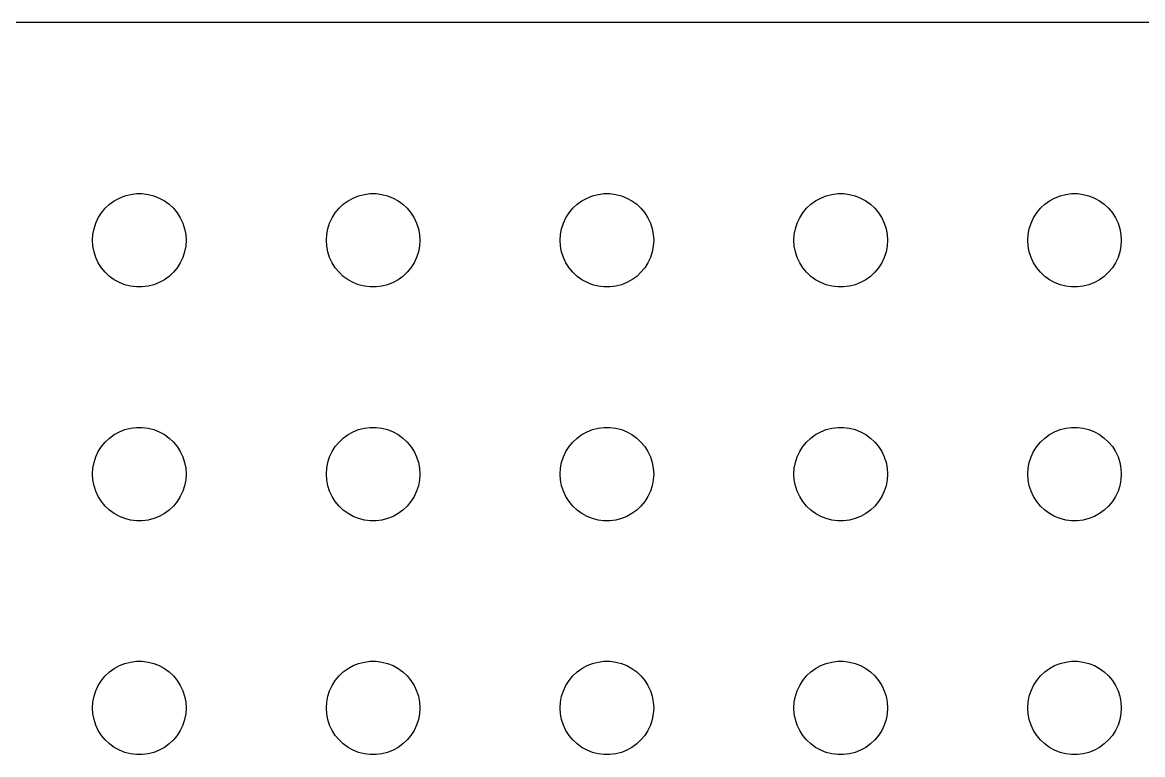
# Model space of a CAD drawing. Header units: metres. Extents: x -134 to 134, y 518 to 1078.
# Drawn here: x -3.75 to 32.18, y 826.5 to 849.99 of the extents above; entities that cross this region are included whole.
import ezdxf

# ---------------------------------------------------------------- set-up
doc = ezdxf.new("R2010")
doc.units = ezdxf.units.M

msp = doc.modelspace()

# ---------------------------------------------------------------- linework, layer by layer
for p, q in [((129.814, 849.99), (-129.814, 849.99)), ((-0.46352, 844.427), (-0.28107, 844.473)), ((-0.28107, 844.473), (-0.09418, 844.497)), ((-0.09418, 844.497), (0.09418, 844.497)), ((0.09418, 844.497), (0.28107, 844.473)), ((0.28107, 844.473), (0.46352, 844.427)), ((7.03647, 844.427), (7.21892, 844.473)), ((7.21892, 844.473), (7.40581, 844.497)), ((7.40581, 844.497), (7.59418, 844.497)), ((7.59418, 844.497), (7.78107, 844.473)), ((7.78107, 844.473), (7.96352, 844.427)), ((14.5365, 844.427), (14.7189, 844.473)), ((14.7189, 844.473), (14.9058, 844.497)), ((14.9058, 844.497), (15.0942, 844.497)), ((15.0942, 844.497), (15.2811, 844.473)), ((15.2811, 844.473), (15.4635, 844.427)), ((22.0365, 844.427), (22.2189, 844.473)), ((22.2189, 844.473), (22.4058, 844.497)), ((22.4058, 844.497), (22.5942, 844.497)), ((22.5942, 844.497), (22.7811, 844.473)), ((22.7811, 844.473), (22.9635, 844.427)), ((29.5365, 844.427), (29.7189, 844.473)), ((29.7189, 844.473), (29.9058, 844.497)), ((29.9058, 844.497), (30.0942, 844.497)), ((30.0942, 844.497), (30.2811, 844.473)), ((30.2811, 844.473), (30.4635, 844.427)), ((-1.09344, 844.027), (-0.95613, 844.156)), ((-0.95613, 844.156), (-0.80373, 844.266)), ((-0.80373, 844.266), (-0.63866, 844.357)), ((-0.63866, 844.357), (-0.46352, 844.427)), ((0.46352, 844.427), (0.63866, 844.357)), ((0.63866, 844.357), (0.80373, 844.266)), ((0.80373, 844.266), (0.95613, 844.156)), ((0.95613, 844.156), (1.09344, 844.027)), ((6.40654, 844.027), (6.54385, 844.156)), ((6.54385, 844.156), (6.69626, 844.266)), ((6.69626, 844.266), (6.86133, 844.357)), ((6.86133, 844.357), (7.03647, 844.427)), ((7.96352, 844.427), (8.13866, 844.357)), ((8.13866, 844.357), (8.30373, 844.266)), ((8.30373, 844.266), (8.45613, 844.156)), ((8.45613, 844.156), (8.59344, 844.027)), ((13.9065, 844.027), (14.0439, 844.156)), ((14.0439, 844.156), (14.1963, 844.266)), ((14.1963, 844.266), (14.3613, 844.357)), ((14.3613, 844.357), (14.5365, 844.427)), ((15.4635, 844.427), (15.6387, 844.357)), ((15.6387, 844.357), (15.8037, 844.266)), ((15.8037, 844.266), (15.9561, 844.156)), ((15.9561, 844.156), (16.0934, 844.027)), ((21.4065, 844.027), (21.5439, 844.156)), ((21.5439, 844.156), (21.6963, 844.266)), ((21.6963, 844.266), (21.8613, 844.357)), ((21.8613, 844.357), (22.0365, 844.427)), ((22.9635, 844.427), (23.1387, 844.357)), ((23.1387, 844.357), (23.3037, 844.266)), ((23.3037, 844.266), (23.4561, 844.156)), ((23.4561, 844.156), (23.5934, 844.027)), ((28.9065, 844.027), (29.0439, 844.156)), ((29.0439, 844.156), (29.1963, 844.266)), ((29.1963, 844.266), (29.3613, 844.357)), ((29.3613, 844.357), (29.5365, 844.427)), ((30.4635, 844.427), (30.6387, 844.357)), ((30.6387, 844.357), (30.8037, 844.266)), ((30.8037, 844.266), (30.9561, 844.156)), ((30.9561, 844.156), (31.0934, 844.027)), ((-1.39465, 843.552), (-1.31445, 843.723)), ((-1.31445, 843.723), (-1.21352, 843.882)), ((-1.21352, 843.882), (-1.09344, 844.027)), ((1.09344, 844.027), (1.21352, 843.882)), ((1.21352, 843.882), (1.31445, 843.723)), ((1.31445, 843.723), (1.39465, 843.552)), ((6.10533, 843.552), (6.18553, 843.723)), ((6.18553, 843.723), (6.28647, 843.882)), ((6.28647, 843.882), (6.40654, 844.027)), ((8.59344, 844.027), (8.71352, 843.882)), ((8.71352, 843.882), (8.81445, 843.723)), ((8.81445, 843.723), (8.89465, 843.552)), ((13.6053, 843.552), (13.6855, 843.723)), ((13.6855, 843.723), (13.7865, 843.882)), ((13.7865, 843.882), (13.9065, 844.027)), ((16.0934, 844.027), (16.2135, 843.882)), ((16.2135, 843.882), (16.3145, 843.723)), ((16.3145, 843.723), (16.3947, 843.552)), ((21.1053, 843.552), (21.1855, 843.723)), ((21.1855, 843.723), (21.2865, 843.882)), ((21.2865, 843.882), (21.4065, 844.027)), ((23.5934, 844.027), (23.7135, 843.882)), ((23.7135, 843.882), (23.8145, 843.723)), ((23.8145, 843.723), (23.8947, 843.552)), ((28.6053, 843.552), (28.6855, 843.723)), ((28.6855, 843.723), (28.7865, 843.882)), ((28.7865, 843.882), (28.9065, 844.027)), ((31.0934, 844.027), (31.2135, 843.882)), ((31.2135, 843.882), (31.3145, 843.723)), ((31.3145, 843.723), (31.3947, 843.552)), ((-1.48816, 843.188), (-1.45287, 843.373)), ((-1.45287, 843.373), (-1.39465, 843.552)), ((1.39465, 843.552), (1.45287, 843.373)), ((1.45287, 843.373), (1.48816, 843.188)), ((6.01183, 843.188), (6.04712, 843.373)), ((6.04712, 843.373), (6.10533, 843.552)), ((8.89465, 843.552), (8.95287, 843.373)), ((8.95287, 843.373), (8.98816, 843.188)), ((13.5118, 843.188), (13.5471, 843.373)), ((13.5471, 843.373), (13.6053, 843.552)), ((16.3947, 843.552), (16.4529, 843.373)), ((16.4529, 843.373), (16.4882, 843.188)), ((21.0118, 843.188), (21.0471, 843.373)), ((21.0471, 843.373), (21.1053, 843.552)), ((23.8947, 843.552), (23.9529, 843.373)), ((23.9529, 843.373), (23.9882, 843.188)), ((28.5118, 843.188), (28.5471, 843.373)), ((28.5471, 843.373), (28.6053, 843.552)), ((31.3947, 843.552), (31.4529, 843.373)), ((31.4529, 843.373), (31.4882, 843.188)), ((-1.5, 843), (-1.48816, 843.188)), ((1.48816, 843.188), (1.5, 843)), ((6, 843), (6.01183, 843.188)), ((8.98816, 843.188), (9, 843)), ((13.5, 843), (13.5118, 843.188)), ((16.4882, 843.188), (16.5, 843)), ((21, 843), (21.0118, 843.188)), ((23.9882, 843.188), (24, 843)), ((28.5, 843), (28.5118, 843.188)), ((31.4882, 843.188), (31.5, 843)), ((-1.48816, 842.812), (-1.5, 843)), ((-1.45287, 842.627), (-1.48816, 842.812)), ((1.48816, 842.812), (1.45287, 842.627)), ((1.5, 843), (1.48816, 842.812)), ((6.01183, 842.812), (6, 843)), ((6.04712, 842.627), (6.01183, 842.812)), ((8.98816, 842.812), (8.95287, 842.627)), ((9, 843), (8.98816, 842.812)), ((13.5118, 842.812), (13.5, 843)), ((13.5471, 842.627), (13.5118, 842.812)), ((16.4882, 842.812), (16.4529, 842.627)), ((16.5, 843), (16.4882, 842.812)), ((21.0118, 842.812), (21, 843)), ((21.0471, 842.627), (21.0118, 842.812)), ((23.9882, 842.812), (23.9529, 842.627)), ((24, 843), (23.9882, 842.812)), ((28.5118, 842.812), (28.5, 843)), ((28.5471, 842.627), (28.5118, 842.812)), ((31.4882, 842.812), (31.4529, 842.627)), ((31.5, 843), (31.4882, 842.812)), ((-1.39465, 842.448), (-1.45287, 842.627)), ((-1.31445, 842.277), (-1.39465, 842.448)), ((1.39465, 842.448), (1.31445, 842.277)), ((1.45287, 842.627), (1.39465, 842.448)), ((6.10533, 842.448), (6.04712, 842.627)), ((6.18553, 842.277), (6.10533, 842.448)), ((8.89465, 842.448), (8.81445, 842.277)), ((8.95287, 842.627), (8.89465, 842.448)), ((13.6053, 842.448), (13.5471, 842.627)), ((13.6855, 842.277), (13.6053, 842.448)), ((16.3947, 842.448), (16.3145, 842.277)), ((16.4529, 842.627), (16.3947, 842.448)), ((21.1053, 842.448), (21.0471, 842.627)), ((21.1855, 842.277), (21.1053, 842.448)), ((23.8947, 842.448), (23.8145, 842.277)), ((23.9529, 842.627), (23.8947, 842.448)), ((28.6053, 842.448), (28.5471, 842.627)), ((28.6855, 842.277), (28.6053, 842.448)), ((31.3947, 842.448), (31.3145, 842.277)), ((31.4529, 842.627), (31.3947, 842.448)), ((-1.21352, 842.118), (-1.31445, 842.277)), ((-1.09344, 841.973), (-1.21352, 842.118)), ((-0.95613, 841.844), (-1.09344, 841.973)), ((1.09344, 841.973), (0.95613, 841.844)), ((1.21352, 842.118), (1.09344, 841.973)), ((1.31445, 842.277), (1.21352, 842.118)), ((6.28647, 842.118), (6.18553, 842.277)), ((6.40654, 841.973), (6.28647, 842.118)), ((6.54385, 841.844), (6.40654, 841.973)), ((8.59344, 841.973), (8.45613, 841.844)), ((8.71352, 842.118), (8.59344, 841.973)), ((8.81445, 842.277), (8.71352, 842.118)), ((13.7865, 842.118), (13.6855, 842.277)), ((13.9065, 841.973), (13.7865, 842.118)), ((14.0439, 841.844), (13.9065, 841.973)), ((16.0934, 841.973), (15.9561, 841.844)), ((16.2135, 842.118), (16.0934, 841.973)), ((16.3145, 842.277), (16.2135, 842.118)), ((21.2865, 842.118), (21.1855, 842.277)), ((21.4065, 841.973), (21.2865, 842.118)), ((21.5439, 841.844), (21.4065, 841.973)), ((23.5934, 841.973), (23.4561, 841.844)), ((23.7135, 842.118), (23.5934, 841.973)), ((23.8145, 842.277), (23.7135, 842.118)), ((28.7865, 842.118), (28.6855, 842.277)), ((28.9065, 841.973), (28.7865, 842.118)), ((29.0439, 841.844), (28.9065, 841.973)), ((31.0934, 841.973), (30.9561, 841.844)), ((31.2135, 842.118), (31.0934, 841.973)), ((31.3145, 842.277), (31.2135, 842.118)), ((-0.80373, 841.734), (-0.95613, 841.844)), ((-0.63866, 841.643), (-0.80373, 841.734)), ((-0.46352, 841.573), (-0.63866, 841.643)), ((-0.28107, 841.527), (-0.46352, 841.573)), ((0.46352, 841.573), (0.28107, 841.527)), ((0.63866, 841.643), (0.46352, 841.573)), ((0.80373, 841.734), (0.63866, 841.643)), ((0.95613, 841.844), (0.80373, 841.734)), ((6.69626, 841.734), (6.54385, 841.844)), ((6.86133, 841.643), (6.69626, 841.734)), ((7.03647, 841.573), (6.86133, 841.643)), ((7.21892, 841.527), (7.03647, 841.573)), ((7.96352, 841.573), (7.78107, 841.527)), ((8.13866, 841.643), (7.96352, 841.573)), ((8.30373, 841.734), (8.13866, 841.643)), ((8.45613, 841.844), (8.30373, 841.734)), ((14.1963, 841.734), (14.0439, 841.844)), ((14.3613, 841.643), (14.1963, 841.734)), ((14.5365, 841.573), (14.3613, 841.643)), ((14.7189, 841.527), (14.5365, 841.573)), ((15.4635, 841.573), (15.2811, 841.527)), ((15.6387, 841.643), (15.4635, 841.573)), ((15.8037, 841.734), (15.6387, 841.643)), ((15.9561, 841.844), (15.8037, 841.734)), ((21.6963, 841.734), (21.5439, 841.844)), ((21.8613, 841.643), (21.6963, 841.734)), ((22.0365, 841.573), (21.8613, 841.643)), ((22.2189, 841.527), (22.0365, 841.573)), ((22.9635, 841.573), (22.7811, 841.527)), ((23.1387, 841.643), (22.9635, 841.573)), ((23.3037, 841.734), (23.1387, 841.643)), ((23.4561, 841.844), (23.3037, 841.734)), ((29.1963, 841.734), (29.0439, 841.844)), ((29.3613, 841.643), (29.1963, 841.734)), ((29.5365, 841.573), (29.3613, 841.643)), ((29.7189, 841.527), (29.5365, 841.573)), ((30.4635, 841.573), (30.2811, 841.527)), ((30.6387, 841.643), (30.4635, 841.573)), ((30.8037, 841.734), (30.6387, 841.643)), ((30.9561, 841.844), (30.8037, 841.734)), ((-0.09418, 841.503), (-0.28107, 841.527)), ((0.09418, 841.503), (-0.09418, 841.503)), ((0.28107, 841.527), (0.09418, 841.503)), ((7.40581, 841.503), (7.21892, 841.527)), ((7.59418, 841.503), (7.40581, 841.503)), ((7.78107, 841.527), (7.59418, 841.503)), ((14.9058, 841.503), (14.7189, 841.527)), ((15.0942, 841.503), (14.9058, 841.503)), ((15.2811, 841.527), (15.0942, 841.503)), ((22.4058, 841.503), (22.2189, 841.527)), ((22.5942, 841.503), (22.4058, 841.503)), ((22.7811, 841.527), (22.5942, 841.503)), ((29.9058, 841.503), (29.7189, 841.527)), ((30.0942, 841.503), (29.9058, 841.503)), ((30.2811, 841.527), (30.0942, 841.503)), ((-0.63866, 836.857), (-0.46352, 836.927)), ((-0.46352, 836.927), (-0.28107, 836.973)), ((-0.28107, 836.973), (-0.09418, 836.997)), ((-0.09418, 836.997), (0.09418, 836.997)), ((0.09418, 836.997), (0.28107, 836.973)), ((0.28107, 836.973), (0.46352, 836.927)), ((0.46352, 836.927), (0.63866, 836.857)), ((6.86133, 836.857), (7.03647, 836.927)), ((7.03647, 836.927), (7.21892, 836.973)), ((7.21892, 836.973), (7.40581, 836.997)), ((7.40581, 836.997), (7.59418, 836.997)), ((7.59418, 836.997), (7.78107, 836.973)), ((7.78107, 836.973), (7.96352, 836.927)), ((7.96352, 836.927), (8.13866, 836.857)), ((14.3613, 836.857), (14.5365, 836.927)), ((14.5365, 836.927), (14.7189, 836.973)), ((14.7189, 836.973), (14.9058, 836.997)), ((14.9058, 836.997), (15.0942, 836.997)), ((15.0942, 836.997), (15.2811, 836.973)), ((15.2811, 836.973), (15.4635, 836.927)), ((15.4635, 836.927), (15.6387, 836.857)), ((21.8613, 836.857), (22.0365, 836.927)), ((22.0365, 836.927), (22.2189, 836.973)), ((22.2189, 836.973), (22.4058, 836.997)), ((22.4058, 836.997), (22.5942, 836.997)), ((22.5942, 836.997), (22.7811, 836.973)), ((22.7811, 836.973), (22.9635, 836.927)), ((22.9635, 836.927), (23.1387, 836.857)), ((29.3613, 836.857), (29.5365, 836.927)), ((29.5365, 836.927), (29.7189, 836.973)), ((29.7189, 836.973), (29.9058, 836.997)), ((29.9058, 836.997), (30.0942, 836.997)), ((30.0942, 836.997), (30.2811, 836.973)), ((30.2811, 836.973), (30.4635, 836.927)), ((30.4635, 836.927), (30.6387, 836.857)), ((-1.09344, 836.527), (-0.95613, 836.656)), ((-0.95613, 836.656), (-0.80373, 836.766)), ((-0.80373, 836.766), (-0.63866, 836.857)), ((0.63866, 836.857), (0.80373, 836.766)), ((0.80373, 836.766), (0.95613, 836.656)), ((0.95613, 836.656), (1.09344, 836.527)), ((6.40654, 836.527), (6.54385, 836.656)), ((6.54385, 836.656), (6.69626, 836.766)), ((6.69626, 836.766), (6.86133, 836.857)), ((8.13866, 836.857), (8.30373, 836.766)), ((8.30373, 836.766), (8.45613, 836.656)), ((8.45613, 836.656), (8.59344, 836.527)), ((13.9065, 836.527), (14.0439, 836.656)), ((14.0439, 836.656), (14.1963, 836.766)), ((14.1963, 836.766), (14.3613, 836.857)), ((15.6387, 836.857), (15.8037, 836.766)), ((15.8037, 836.766), (15.9561, 836.656)), ((15.9561, 836.656), (16.0934, 836.527)), ((21.4065, 836.527), (21.5439, 836.656)), ((21.5439, 836.656), (21.6963, 836.766)), ((21.6963, 836.766), (21.8613, 836.857)), ((23.1387, 836.857), (23.3037, 836.766)), ((23.3037, 836.766), (23.4561, 836.656)), ((23.4561, 836.656), (23.5934, 836.527)), ((28.9065, 836.527), (29.0439, 836.656)), ((29.0439, 836.656), (29.1963, 836.766)), ((29.1963, 836.766), (29.3613, 836.857)), ((30.6387, 836.857), (30.8037, 836.766)), ((30.8037, 836.766), (30.9561, 836.656)), ((30.9561, 836.656), (31.0934, 836.527)), ((-1.39465, 836.052), (-1.31445, 836.223)), ((-1.31445, 836.223), (-1.21352, 836.382)), ((-1.21352, 836.382), (-1.09344, 836.527)), ((1.09344, 836.527), (1.21352, 836.382)), ((1.21352, 836.382), (1.31445, 836.223)), ((1.31445, 836.223), (1.39465, 836.052)), ((6.10533, 836.052), (6.18553, 836.223)), ((6.18553, 836.223), (6.28647, 836.382)), ((6.28647, 836.382), (6.40654, 836.527)), ((8.59344, 836.527), (8.71352, 836.382)), ((8.71352, 836.382), (8.81445, 836.223)), ((8.81445, 836.223), (8.89465, 836.052)), ((13.6053, 836.052), (13.6855, 836.223)), ((13.6855, 836.223), (13.7865, 836.382)), ((13.7865, 836.382), (13.9065, 836.527)), ((16.0934, 836.527), (16.2135, 836.382)), ((16.2135, 836.382), (16.3145, 836.223)), ((16.3145, 836.223), (16.3947, 836.052)), ((21.1053, 836.052), (21.1855, 836.223)), ((21.1855, 836.223), (21.2865, 836.382)), ((21.2865, 836.382), (21.4065, 836.527)), ((23.5934, 836.527), (23.7135, 836.382)), ((23.7135, 836.382), (23.8145, 836.223)), ((23.8145, 836.223), (23.8947, 836.052)), ((28.6053, 836.052), (28.6855, 836.223)), ((28.6855, 836.223), (28.7865, 836.382)), ((28.7865, 836.382), (28.9065, 836.527)), ((31.0934, 836.527), (31.2135, 836.382)), ((31.2135, 836.382), (31.3145, 836.223)), ((31.3145, 836.223), (31.3947, 836.052)), ((-1.48816, 835.688), (-1.45287, 835.873)), ((-1.45287, 835.873), (-1.39465, 836.052)), ((1.39465, 836.052), (1.45287, 835.873)), ((1.45287, 835.873), (1.48816, 835.688)), ((6.01183, 835.688), (6.04712, 835.873)), ((6.04712, 835.873), (6.10533, 836.052)), ((8.89465, 836.052), (8.95287, 835.873)), ((8.95287, 835.873), (8.98816, 835.688)), ((13.5118, 835.688), (13.5471, 835.873)), ((13.5471, 835.873), (13.6053, 836.052)), ((16.3947, 836.052), (16.4529, 835.873)), ((16.4529, 835.873), (16.4882, 835.688)), ((21.0118, 835.688), (21.0471, 835.873)), ((21.0471, 835.873), (21.1053, 836.052)), ((23.8947, 836.052), (23.9529, 835.873)), ((23.9529, 835.873), (23.9882, 835.688)), ((28.5118, 835.688), (28.5471, 835.873)), ((28.5471, 835.873), (28.6053, 836.052)), ((31.3947, 836.052), (31.4529, 835.873)), ((31.4529, 835.873), (31.4882, 835.688)), ((-1.5, 835.5), (-1.48816, 835.688)), ((-1.48816, 835.312), (-1.5, 835.5)), ((1.48816, 835.688), (1.5, 835.5)), ((1.5, 835.5), (1.48816, 835.312)), ((6, 835.5), (6.01183, 835.688)), ((6.01183, 835.312), (6, 835.5)), ((8.98816, 835.688), (9, 835.5)), ((9, 835.5), (8.98816, 835.312)), ((13.5, 835.5), (13.5118, 835.688)), ((13.5118, 835.312), (13.5, 835.5)), ((16.4882, 835.688), (16.5, 835.5)), ((16.5, 835.5), (16.4882, 835.312)), ((21, 835.5), (21.0118, 835.688)), ((21.0118, 835.312), (21, 835.5)), ((23.9882, 835.688), (24, 835.5)), ((24, 835.5), (23.9882, 835.312)), ((28.5, 835.5), (28.5118, 835.688)), ((28.5118, 835.312), (28.5, 835.5)), ((31.4882, 835.688), (31.5, 835.5)), ((31.5, 835.5), (31.4882, 835.312)), ((-1.45287, 835.127), (-1.48816, 835.312)), ((-1.39465, 834.948), (-1.45287, 835.127)), ((1.45287, 835.127), (1.39465, 834.948)), ((1.48816, 835.312), (1.45287, 835.127)), ((6.04712, 835.127), (6.01183, 835.312)), ((6.10533, 834.948), (6.04712, 835.127)), ((8.95287, 835.127), (8.89465, 834.948)), ((8.98816, 835.312), (8.95287, 835.127)), ((13.5471, 835.127), (13.5118, 835.312)), ((13.6053, 834.948), (13.5471, 835.127)), ((16.4529, 835.127), (16.3947, 834.948)), ((16.4882, 835.312), (16.4529, 835.127)), ((21.0471, 835.127), (21.0118, 835.312)), ((21.1053, 834.948), (21.0471, 835.127)), ((23.9529, 835.127), (23.8947, 834.948)), ((23.9882, 835.312), (23.9529, 835.127)), ((28.5471, 835.127), (28.5118, 835.312)), ((28.6053, 834.948), (28.5471, 835.127)), ((31.4529, 835.127), (31.3947, 834.948)), ((31.4882, 835.312), (31.4529, 835.127)), ((-1.31445, 834.777), (-1.39465, 834.948)), ((-1.21352, 834.618), (-1.31445, 834.777)), ((1.31445, 834.777), (1.21352, 834.618)), ((1.39465, 834.948), (1.31445, 834.777)), ((6.18553, 834.777), (6.10533, 834.948)), ((6.28647, 834.618), (6.18553, 834.777)), ((8.81445, 834.777), (8.71352, 834.618)), ((8.89465, 834.948), (8.81445, 834.777)), ((13.6855, 834.777), (13.6053, 834.948)), ((13.7865, 834.618), (13.6855, 834.777)), ((16.3145, 834.777), (16.2135, 834.618)), ((16.3947, 834.948), (16.3145, 834.777)), ((21.1855, 834.777), (21.1053, 834.948)), ((21.2865, 834.618), (21.1855, 834.777)), ((23.8145, 834.777), (23.7135, 834.618)), ((23.8947, 834.948), (23.8145, 834.777)), ((28.6855, 834.777), (28.6053, 834.948)), ((28.7865, 834.618), (28.6855, 834.777)), ((31.3145, 834.777), (31.2135, 834.618)), ((31.3947, 834.948), (31.3145, 834.777)), ((-1.09344, 834.473), (-1.21352, 834.618)), ((-0.95613, 834.344), (-1.09344, 834.473)), ((1.09344, 834.473), (0.95613, 834.344)), ((1.21352, 834.618), (1.09344, 834.473)), ((6.40654, 834.473), (6.28647, 834.618)), ((6.54385, 834.344), (6.40654, 834.473)), ((8.59344, 834.473), (8.45613, 834.344)), ((8.71352, 834.618), (8.59344, 834.473)), ((13.9065, 834.473), (13.7865, 834.618)), ((14.0439, 834.344), (13.9065, 834.473)), ((16.0934, 834.473), (15.9561, 834.344)), ((16.2135, 834.618), (16.0934, 834.473)), ((21.4065, 834.473), (21.2865, 834.618)), ((21.5439, 834.344), (21.4065, 834.473)), ((23.5934, 834.473), (23.4561, 834.344)), ((23.7135, 834.618), (23.5934, 834.473)), ((28.9065, 834.473), (28.7865, 834.618)), ((29.0439, 834.344), (28.9065, 834.473)), ((31.0934, 834.473), (30.9561, 834.344)), ((31.2135, 834.618), (31.0934, 834.473)), ((-0.80373, 834.234), (-0.95613, 834.344)), ((-0.63866, 834.143), (-0.80373, 834.234)), ((-0.46352, 834.073), (-0.63866, 834.143)), ((-0.28107, 834.027), (-0.46352, 834.073)), ((-0.09418, 834.003), (-0.28107, 834.027)), ((0.28107, 834.027), (0.09418, 834.003)), ((0.46352, 834.073), (0.28107, 834.027)), ((0.63866, 834.143), (0.46352, 834.073)), ((0.80373, 834.234), (0.63866, 834.143)), ((0.95613, 834.344), (0.80373, 834.234)), ((6.69626, 834.234), (6.54385, 834.344)), ((6.86133, 834.143), (6.69626, 834.234)), ((7.03647, 834.073), (6.86133, 834.143)), ((7.21892, 834.027), (7.03647, 834.073)), ((7.40581, 834.003), (7.21892, 834.027)), ((7.78107, 834.027), (7.59418, 834.003)), ((7.96352, 834.073), (7.78107, 834.027)), ((8.13866, 834.143), (7.96352, 834.073)), ((8.30373, 834.234), (8.13866, 834.143)), ((8.45613, 834.344), (8.30373, 834.234)), ((14.1963, 834.234), (14.0439, 834.344)), ((14.3613, 834.143), (14.1963, 834.234)), ((14.5365, 834.073), (14.3613, 834.143)), ((14.7189, 834.027), (14.5365, 834.073)), ((14.9058, 834.003), (14.7189, 834.027)), ((15.2811, 834.027), (15.0942, 834.003)), ((15.4635, 834.073), (15.2811, 834.027)), ((15.6387, 834.143), (15.4635, 834.073)), ((15.8037, 834.234), (15.6387, 834.143)), ((15.9561, 834.344), (15.8037, 834.234)), ((21.6963, 834.234), (21.5439, 834.344)), ((21.8613, 834.143), (21.6963, 834.234)), ((22.0365, 834.073), (21.8613, 834.143)), ((22.2189, 834.027), (22.0365, 834.073)), ((22.4058, 834.003), (22.2189, 834.027)), ((22.7811, 834.027), (22.5942, 834.003)), ((22.9635, 834.073), (22.7811, 834.027)), ((23.1387, 834.143), (22.9635, 834.073)), ((23.3037, 834.234), (23.1387, 834.143)), ((23.4561, 834.344), (23.3037, 834.234)), ((29.1963, 834.234), (29.0439, 834.344)), ((29.3613, 834.143), (29.1963, 834.234)), ((29.5365, 834.073), (29.3613, 834.143)), ((29.7189, 834.027), (29.5365, 834.073)), ((29.9058, 834.003), (29.7189, 834.027)), ((30.2811, 834.027), (30.0942, 834.003)), ((30.4635, 834.073), (30.2811, 834.027)), ((30.6387, 834.143), (30.4635, 834.073)), ((30.8037, 834.234), (30.6387, 834.143)), ((30.9561, 834.344), (30.8037, 834.234)), ((0.09418, 834.003), (-0.09418, 834.003)), ((7.59418, 834.003), (7.40581, 834.003)), ((15.0942, 834.003), (14.9058, 834.003)), ((22.5942, 834.003), (22.4058, 834.003)), ((30.0942, 834.003), (29.9058, 834.003)), ((-0.80373, 829.266), (-0.63866, 829.357)), ((-0.63866, 829.357), (-0.46352, 829.427)), ((-0.46352, 829.427), (-0.28107, 829.473)), ((-0.28107, 829.473), (-0.09418, 829.497)), ((-0.09418, 829.497), (0.09418, 829.497)), ((0.09418, 829.497), (0.28107, 829.473)), ((0.28107, 829.473), (0.46352, 829.427)), ((0.46352, 829.427), (0.63866, 829.357)), ((0.63866, 829.357), (0.80373, 829.266)), ((6.69626, 829.266), (6.86133, 829.357)), ((6.86133, 829.357), (7.03647, 829.427)), ((7.03647, 829.427), (7.21892, 829.473)), ((7.21892, 829.473), (7.40581, 829.497)), ((7.40581, 829.497), (7.59418, 829.497)), ((7.59418, 829.497), (7.78107, 829.473)), ((7.78107, 829.473), (7.96352, 829.427)), ((7.96352, 829.427), (8.13866, 829.357)), ((8.13866, 829.357), (8.30373, 829.266)), ((14.1963, 829.266), (14.3613, 829.357)), ((14.3613, 829.357), (14.5365, 829.427)), ((14.5365, 829.427), (14.7189, 829.473)), ((14.7189, 829.473), (14.9058, 829.497)), ((14.9058, 829.497), (15.0942, 829.497)), ((15.0942, 829.497), (15.2811, 829.473)), ((15.2811, 829.473), (15.4635, 829.427)), ((15.4635, 829.427), (15.6387, 829.357)), ((15.6387, 829.357), (15.8037, 829.266)), ((21.6963, 829.266), (21.8613, 829.357)), ((21.8613, 829.357), (22.0365, 829.427)), ((22.0365, 829.427), (22.2189, 829.473)), ((22.2189, 829.473), (22.4058, 829.497)), ((22.4058, 829.497), (22.5942, 829.497)), ((22.5942, 829.497), (22.7811, 829.473)), ((22.7811, 829.473), (22.9635, 829.427)), ((22.9635, 829.427), (23.1387, 829.357)), ((23.1387, 829.357), (23.3037, 829.266)), ((29.1963, 829.266), (29.3613, 829.357)), ((29.3613, 829.357), (29.5365, 829.427)), ((29.5365, 829.427), (29.7189, 829.473)), ((29.7189, 829.473), (29.9058, 829.497)), ((29.9058, 829.497), (30.0942, 829.497)), ((30.0942, 829.497), (30.2811, 829.473)), ((30.2811, 829.473), (30.4635, 829.427)), ((30.4635, 829.427), (30.6387, 829.357)), ((30.6387, 829.357), (30.8037, 829.266)), ((-1.21352, 828.882), (-1.09344, 829.027)), ((-1.09344, 829.027), (-0.95613, 829.156)), ((-0.95613, 829.156), (-0.80373, 829.266)), ((0.80373, 829.266), (0.95613, 829.156)), ((0.95613, 829.156), (1.09344, 829.027)), ((1.09344, 829.027), (1.21352, 828.882)), ((6.28647, 828.882), (6.40654, 829.027)), ((6.40654, 829.027), (6.54385, 829.156)), ((6.54385, 829.156), (6.69626, 829.266)), ((8.30373, 829.266), (8.45613, 829.156)), ((8.45613, 829.156), (8.59344, 829.027)), ((8.59344, 829.027), (8.71352, 828.882)), ((13.7865, 828.882), (13.9065, 829.027)), ((13.9065, 829.027), (14.0439, 829.156)), ((14.0439, 829.156), (14.1963, 829.266)), ((15.8037, 829.266), (15.9561, 829.156)), ((15.9561, 829.156), (16.0934, 829.027)), ((16.0934, 829.027), (16.2135, 828.882)), ((21.2865, 828.882), (21.4065, 829.027)), ((21.4065, 829.027), (21.5439, 829.156)), ((21.5439, 829.156), (21.6963, 829.266)), ((23.3037, 829.266), (23.4561, 829.156)), ((23.4561, 829.156), (23.5934, 829.027)), ((23.5934, 829.027), (23.7135, 828.882)), ((28.7865, 828.882), (28.9065, 829.027)), ((28.9065, 829.027), (29.0439, 829.156)), ((29.0439, 829.156), (29.1963, 829.266)), ((30.8037, 829.266), (30.9561, 829.156)), ((30.9561, 829.156), (31.0934, 829.027)), ((31.0934, 829.027), (31.2135, 828.882)), ((-1.39465, 828.552), (-1.31445, 828.723)), ((-1.31445, 828.723), (-1.21352, 828.882)), ((1.21352, 828.882), (1.31445, 828.723)), ((1.31445, 828.723), (1.39465, 828.552)), ((6.10533, 828.552), (6.18553, 828.723)), ((6.18553, 828.723), (6.28647, 828.882)), ((8.71352, 828.882), (8.81445, 828.723)), ((8.81445, 828.723), (8.89465, 828.552)), ((13.6053, 828.552), (13.6855, 828.723)), ((13.6855, 828.723), (13.7865, 828.882)), ((16.2135, 828.882), (16.3145, 828.723)), ((16.3145, 828.723), (16.3947, 828.552)), ((21.1053, 828.552), (21.1855, 828.723)), ((21.1855, 828.723), (21.2865, 828.882)), ((23.7135, 828.882), (23.8145, 828.723)), ((23.8145, 828.723), (23.8947, 828.552)), ((28.6053, 828.552), (28.6855, 828.723)), ((28.6855, 828.723), (28.7865, 828.882)), ((31.2135, 828.882), (31.3145, 828.723)), ((31.3145, 828.723), (31.3947, 828.552)), ((-1.48816, 828.188), (-1.45287, 828.373)), ((-1.45287, 828.373), (-1.39465, 828.552)), ((1.39465, 828.552), (1.45287, 828.373)), ((1.45287, 828.373), (1.48816, 828.188)), ((6.01183, 828.188), (6.04712, 828.373)), ((6.04712, 828.373), (6.10533, 828.552)), ((8.89465, 828.552), (8.95287, 828.373)), ((8.95287, 828.373), (8.98816, 828.188)), ((13.5118, 828.188), (13.5471, 828.373)), ((13.5471, 828.373), (13.6053, 828.552)), ((16.3947, 828.552), (16.4529, 828.373)), ((16.4529, 828.373), (16.4882, 828.188)), ((21.0118, 828.188), (21.0471, 828.373)), ((21.0471, 828.373), (21.1053, 828.552)), ((23.8947, 828.552), (23.9529, 828.373)), ((23.9529, 828.373), (23.9882, 828.188)), ((28.5118, 828.188), (28.5471, 828.373)), ((28.5471, 828.373), (28.6053, 828.552)), ((31.3947, 828.552), (31.4529, 828.373)), ((31.4529, 828.373), (31.4882, 828.188)), ((-1.5, 828), (-1.48816, 828.188)), ((-1.48816, 827.812), (-1.5, 828)), ((1.48816, 828.188), (1.5, 828)), ((1.5, 828), (1.48816, 827.812)), ((6, 828), (6.01183, 828.188)), ((6.01183, 827.812), (6, 828)), ((8.98816, 828.188), (9, 828)), ((9, 828), (8.98816, 827.812)), ((13.5, 828), (13.5118, 828.188)), ((13.5118, 827.812), (13.5, 828)), ((16.4882, 828.188), (16.5, 828)), ((16.5, 828), (16.4882, 827.812)), ((21, 828), (21.0118, 828.188)), ((21.0118, 827.812), (21, 828)), ((23.9882, 828.188), (24, 828)), ((24, 828), (23.9882, 827.812)), ((28.5, 828), (28.5118, 828.188)), ((28.5118, 827.812), (28.5, 828)), ((31.4882, 828.188), (31.5, 828)), ((31.5, 828), (31.4882, 827.812)), ((-1.45287, 827.627), (-1.48816, 827.812)), ((-1.39465, 827.448), (-1.45287, 827.627)), ((1.45287, 827.627), (1.39465, 827.448)), ((1.48816, 827.812), (1.45287, 827.627)), ((6.04712, 827.627), (6.01183, 827.812)), ((6.10533, 827.448), (6.04712, 827.627)), ((8.95287, 827.627), (8.89465, 827.448)), ((8.98816, 827.812), (8.95287, 827.627)), ((13.5471, 827.627), (13.5118, 827.812)), ((13.6053, 827.448), (13.5471, 827.627)), ((16.4529, 827.627), (16.3947, 827.448)), ((16.4882, 827.812), (16.4529, 827.627)), ((21.0471, 827.627), (21.0118, 827.812)), ((21.1053, 827.448), (21.0471, 827.627)), ((23.9529, 827.627), (23.8947, 827.448)), ((23.9882, 827.812), (23.9529, 827.627)), ((28.5471, 827.627), (28.5118, 827.812)), ((28.6053, 827.448), (28.5471, 827.627)), ((31.4529, 827.627), (31.3947, 827.448)), ((31.4882, 827.812), (31.4529, 827.627)), ((-1.31445, 827.277), (-1.39465, 827.448)), ((-1.21352, 827.118), (-1.31445, 827.277)), ((1.31445, 827.277), (1.21352, 827.118)), ((1.39465, 827.448), (1.31445, 827.277)), ((6.18553, 827.277), (6.10533, 827.448)), ((6.28647, 827.118), (6.18553, 827.277)), ((8.81445, 827.277), (8.71352, 827.118)), ((8.89465, 827.448), (8.81445, 827.277)), ((13.6855, 827.277), (13.6053, 827.448)), ((13.7865, 827.118), (13.6855, 827.277)), ((16.3145, 827.277), (16.2135, 827.118)), ((16.3947, 827.448), (16.3145, 827.277)), ((21.1855, 827.277), (21.1053, 827.448)), ((21.2865, 827.118), (21.1855, 827.277)), ((23.8145, 827.277), (23.7135, 827.118)), ((23.8947, 827.448), (23.8145, 827.277)), ((28.6855, 827.277), (28.6053, 827.448)), ((28.7865, 827.118), (28.6855, 827.277)), ((31.3145, 827.277), (31.2135, 827.118)), ((31.3947, 827.448), (31.3145, 827.277)), ((-1.09344, 826.973), (-1.21352, 827.118)), ((-0.95613, 826.844), (-1.09344, 826.973)), ((-0.80373, 826.734), (-0.95613, 826.844)), ((0.95613, 826.844), (0.80373, 826.734)), ((1.09344, 826.973), (0.95613, 826.844)), ((1.21352, 827.118), (1.09344, 826.973)), ((6.40654, 826.973), (6.28647, 827.118)), ((6.54385, 826.844), (6.40654, 826.973)), ((6.69626, 826.734), (6.54385, 826.844)), ((8.45613, 826.844), (8.30373, 826.734)), ((8.59344, 826.973), (8.45613, 826.844)), ((8.71352, 827.118), (8.59344, 826.973)), ((13.9065, 826.973), (13.7865, 827.118)), ((14.0439, 826.844), (13.9065, 826.973)), ((14.1963, 826.734), (14.0439, 826.844)), ((15.9561, 826.844), (15.8037, 826.734)), ((16.0934, 826.973), (15.9561, 826.844)), ((16.2135, 827.118), (16.0934, 826.973)), ((21.4065, 826.973), (21.2865, 827.118)), ((21.5439, 826.844), (21.4065, 826.973)), ((21.6963, 826.734), (21.5439, 826.844)), ((23.4561, 826.844), (23.3037, 826.734)), ((23.5934, 826.973), (23.4561, 826.844)), ((23.7135, 827.118), (23.5934, 826.973)), ((28.9065, 826.973), (28.7865, 827.118)), ((29.0439, 826.844), (28.9065, 826.973)), ((29.1963, 826.734), (29.0439, 826.844)), ((30.9561, 826.844), (30.8037, 826.734)), ((31.0934, 826.973), (30.9561, 826.844)), ((31.2135, 827.118), (31.0934, 826.973)), ((-0.63866, 826.643), (-0.80373, 826.734)), ((-0.46352, 826.573), (-0.63866, 826.643)), ((-0.28107, 826.527), (-0.46352, 826.573)), ((-0.09418, 826.503), (-0.28107, 826.527)), ((0.09418, 826.503), (-0.09418, 826.503)), ((0.28107, 826.527), (0.09418, 826.503)), ((0.46352, 826.573), (0.28107, 826.527)), ((0.63866, 826.643), (0.46352, 826.573)), ((0.80373, 826.734), (0.63866, 826.643)), ((6.86133, 826.643), (6.69626, 826.734)), ((7.03647, 826.573), (6.86133, 826.643)), ((7.21892, 826.527), (7.03647, 826.573)), ((7.40581, 826.503), (7.21892, 826.527)), ((7.59418, 826.503), (7.40581, 826.503)), ((7.78107, 826.527), (7.59418, 826.503)), ((7.96352, 826.573), (7.78107, 826.527)), ((8.13866, 826.643), (7.96352, 826.573)), ((8.30373, 826.734), (8.13866, 826.643)), ((14.3613, 826.643), (14.1963, 826.734)), ((14.5365, 826.573), (14.3613, 826.643)), ((14.7189, 826.527), (14.5365, 826.573)), ((14.9058, 826.503), (14.7189, 826.527)), ((15.0942, 826.503), (14.9058, 826.503)), ((15.2811, 826.527), (15.0942, 826.503)), ((15.4635, 826.573), (15.2811, 826.527)), ((15.6387, 826.643), (15.4635, 826.573)), ((15.8037, 826.734), (15.6387, 826.643)), ((21.8613, 826.643), (21.6963, 826.734)), ((22.0365, 826.573), (21.8613, 826.643)), ((22.2189, 826.527), (22.0365, 826.573)), ((22.4058, 826.503), (22.2189, 826.527)), ((22.5942, 826.503), (22.4058, 826.503)), ((22.7811, 826.527), (22.5942, 826.503)), ((22.9635, 826.573), (22.7811, 826.527)), ((23.1387, 826.643), (22.9635, 826.573)), ((23.3037, 826.734), (23.1387, 826.643)), ((29.3613, 826.643), (29.1963, 826.734)), ((29.5365, 826.573), (29.3613, 826.643)), ((29.7189, 826.527), (29.5365, 826.573)), ((29.9058, 826.503), (29.7189, 826.527)), ((30.0942, 826.503), (29.9058, 826.503)), ((30.2811, 826.527), (30.0942, 826.503)), ((30.4635, 826.573), (30.2811, 826.527)), ((30.6387, 826.643), (30.4635, 826.573)), ((30.8037, 826.734), (30.6387, 826.643))]:
    msp.add_line(p, q)

doc.saveas('drawing.dxf')
